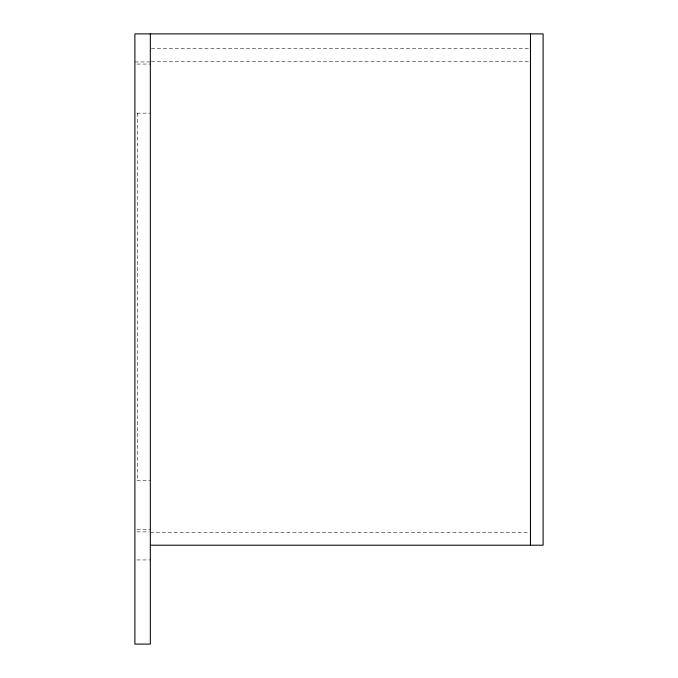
<?xml version="1.0" encoding="UTF-8"?>
<svg xmlns="http://www.w3.org/2000/svg" width="678" height="678" viewBox="0 0 678 678"><rect width="100%" height="100%" fill="white"/><g stroke="black" fill="none" stroke-linecap="round" stroke-linejoin="round"><path stroke-width="0.51" stroke-dasharray="3.39 2.54" d="M151.389 48.63L528.357 48.63M151.389 61.257L530.476 61.257M134.897 61.952L150.33 61.952M136.956 64.063L150.33 64.063M136.956 113.158L150.33 113.158M136.956 480.677L150.33 480.677M136.956 529.772L150.33 529.772M136.956 531.883L149.304 531.883M150.33 532.577L528.357 532.577M136.956 559.935L150.33 559.935M137.702 113.158L137.702 480.677"/><path stroke-width="1.02" d="M150.33 545.205L543.103 545.205L543.103 33.9L134.897 33.9L134.897 644.1L150.33 644.1L150.33 33.9M530.476 33.9L530.476 545.205"/></g></svg>
